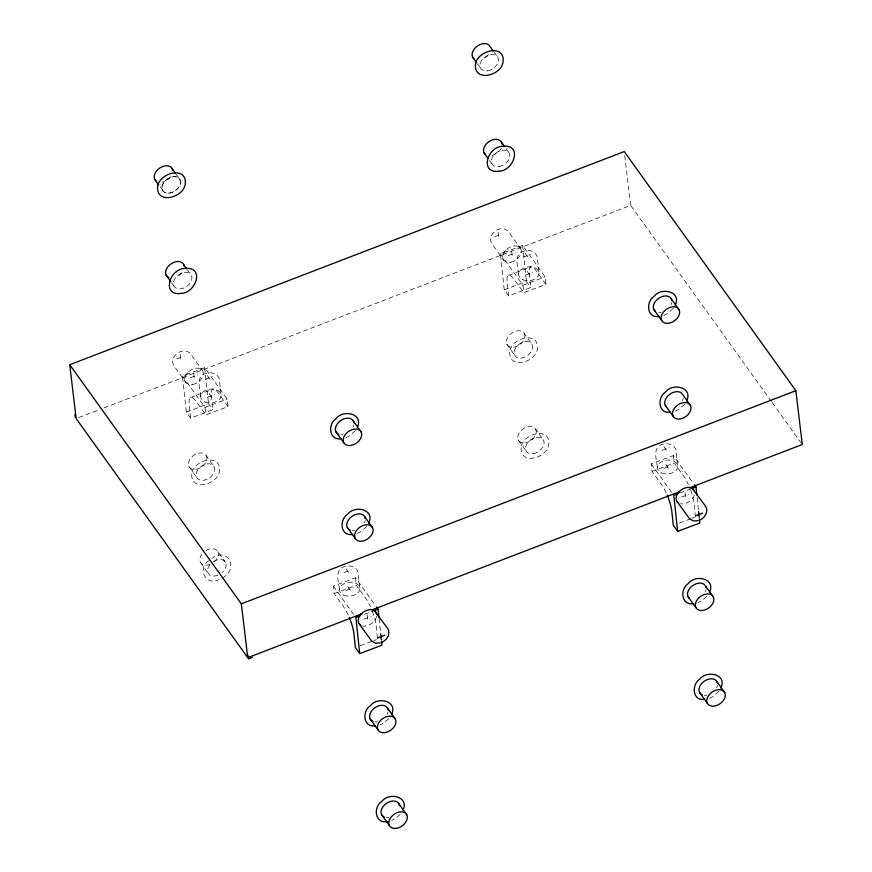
<?xml version="1.0" encoding="UTF-8"?>
<svg xmlns="http://www.w3.org/2000/svg" width="872" height="872" viewBox="0 0 872 872"><rect width="100%" height="100%" fill="white"/><g stroke="black" fill="none" stroke-linecap="round" stroke-linejoin="round"><path stroke-width="0.65" stroke-dasharray="4.36 3.27" d="M190.652 418.113L189.213 404.597A20.492 5.406 69.4 0 1 196.276 401.654L205.814 414.93L228.017 406.581L218.48 393.305A20.492 5.406 69.4 0 0 211.416 396.248L212.855 409.764L190.652 418.113L186.325 412.085L182.477 376.028L186.118 374.731L187.633 372.682M508.583 295.902L507.133 282.386A20.492 5.406 69.4 0 1 514.207 279.432L523.734 292.72L545.937 284.37L536.4 271.083A20.492 5.406 69.4 0 0 529.337 274.037L530.776 287.553L508.583 295.902L504.245 289.864L500.397 253.806L504.049 252.509L505.564 250.471M208.8 560.729C196.734 568.217 205.966 586.649 219.003 579.564M355.373 430.605L349.509 435.891L345.966 437.657M366.796 526.317L360.921 531.604L357.378 533.37M673.304 308.383L667.429 313.68L663.886 315.446M388.727 718.692L383.745 723.03L380.203 724.785M684.716 404.096L678.841 409.393L675.299 411.148M400.139 814.404L395.158 818.732L391.615 820.498M706.658 596.481L701.666 600.808L698.123 602.574M718.953 691.224L713.078 696.521L709.536 698.276M222.349 577.907C238.699 569.907 229.173 546.373 212.005 558.32M78.676 417.601L98.983 409.796M104.062 407.845L630.663 205.4L771.437 401.534M504.049 252.509L522.601 245.457L545.142 276.86L545.937 284.37M186.118 374.731L204.68 367.679L227.21 399.071L228.017 406.581M679.909 493.072L692.259 488.375M364.452 614.357L374.328 610.585M494.762 236.694L502.163 233.914M176.842 358.904L184.243 356.125M508.278 255.529L515.679 252.749M190.358 377.75L197.759 374.96M523.211 257.153L530.612 254.362M205.291 379.364L212.692 376.584M508.54 275.29L530.743 266.941M190.619 397.512L212.823 389.163M525.14 275.181L532.541 272.391M207.209 397.392L214.61 394.613M504.245 289.864L526.448 281.514L530.776 287.553M500.397 253.806L522.938 285.209L545.142 276.86M186.325 412.085L208.528 403.736L212.855 409.764M182.477 376.028L205.018 407.42L227.21 399.071M661.946 450.344L669.336 447.565M344.015 572.566L351.416 569.776M666.143 492.756A20.492 5.406 69.4 0 0 661.597 484.712L652.06 471.425L651.264 463.915L673.467 455.566L693.665 483.709M348.222 614.978A20.492 5.406 69.4 0 0 343.677 606.923L334.14 593.647L333.344 586.126L355.536 577.776L375.745 605.931M652.06 471.425L674.263 463.076L683.801 476.363A20.492 5.406 69.4 0 1 688.346 484.407M663.865 468.373L671.266 465.594M334.14 593.647L356.343 585.297L365.869 598.573A20.492 5.406 69.4 0 1 370.426 606.629M345.944 590.595L353.334 587.804M681.675 497.04L689.076 494.25M363.755 619.251L371.156 616.471M679.473 523.015L690.569 518.84M691.812 518.371L694.276 517.445M360.321 645.694L372.649 641.051M373.881 640.593L376.355 639.667M518.687 246.722L520.126 247.921L508.332 231.505C501.171 223.243 485.737 234.862 492.059 243.931L503.842 260.357M200.767 368.932L202.195 370.142L190.412 353.716C183.24 345.454 167.816 357.073 174.128 366.153L185.921 382.568M772.221 402.635L801.488 443.412M493.955 51.917L497.858 57.356M477.344 63.743L480.461 68.092M506.142 148.72L509.27 153.058M489.53 160.535L491.873 163.794M525.184 253.338L528.65 258.166M663.908 446.54L667.374 451.369M527.102 271.366L530.568 276.195M665.827 464.569L669.293 469.398M651.264 463.915L672.247 493.149M524.29 333.616A10.246 7.052 -35.7 0 1 514.066 347.121A10.246 7.052 -35.7 0 1 508.431 336.211A10.246 7.052 -35.7 0 1 524.29 333.616L532.094 344.484A10.246 7.052 -35.7 0 1 521.99 357.967A10.246 7.052 -35.7 0 1 516.148 347.176A10.246 7.052 -35.7 0 1 532.051 344.396M506.894 344.353L514.698 355.22M535.702 429.318A10.246 7.052 -35.7 0 1 525.478 442.834A10.246 7.052 -35.7 0 1 519.843 431.913A10.246 7.052 -35.7 0 1 535.702 429.318L543.507 440.197M518.306 440.055L526.11 450.922M176.079 174.117L179.97 179.556A10.246 7.052 -35.7 0 1 169.746 193.061A10.246 7.052 -35.7 0 1 163.99 182.259A10.246 7.052 -35.7 0 1 179.883 179.49A10.246 7.052 -35.7 0 1 169.822 193.061A10.246 7.052 -35.7 0 1 164.11 182.139A10.246 7.052 -35.7 0 1 179.97 179.556M160.241 187.022L162.584 190.281M187.447 269.84L191.339 275.28A10.246 7.052 -35.7 0 1 181.234 288.763A10.246 7.052 -35.7 0 1 175.403 277.972A10.246 7.052 -35.7 0 1 191.295 275.192M171.61 282.757L173.953 286.016M207.264 375.56L210.73 380.388M345.988 568.762L349.454 573.591M209.182 393.588L212.648 398.417M347.906 586.791L351.372 591.619M333.344 586.126L353.542 614.28M206.37 455.827A10.246 7.052 -35.7 0 1 196.145 469.343A10.246 7.052 -35.7 0 1 190.51 458.421A10.246 7.052 -35.7 0 1 206.37 455.827L214.163 466.694A10.246 7.052 -35.7 0 1 204.059 480.189A10.246 7.052 -35.7 0 1 198.227 469.398A10.246 7.052 -35.7 0 1 214.12 466.618M188.973 466.564L196.778 477.431M205.836 550.603A10.246 7.052 -35.7 0 1 217.782 551.54L225.586 562.407M200.386 562.277L208.19 573.144M624.723 155.608L630.663 205.4M697.131 497.65L698.418 509.662M695.507 516.987L694.068 503.46A20.492 5.406 69.4 0 0 690.395 489.301M685.054 492.636L685.697 498.653M677.62 465.201L676.018 450.181C674.557 444.262 667.047 442.464 661.935 444.502C651.591 448.077 657.237 461.332 657.499 468.765M673.467 455.566L674.263 463.076M538.885 271.966L537.294 256.946C535.8 251.038 528.279 249.261 523.167 251.321C512.856 254.929 518.546 268.162 518.786 275.596M522.601 245.457L526.448 281.514M522.938 285.209L523.734 292.72M511.657 251.136L512.3 257.142M498.141 232.301L498.784 238.307M379.069 618.531L380.497 631.884M377.445 637.846L376.148 625.671A20.492 5.406 69.4 0 0 372.475 611.512M367.134 614.858L367.777 620.864M359.7 587.423L358.098 572.392C356.637 566.484 349.127 564.685 344.015 566.724C333.671 570.288 339.306 583.553 339.579 590.987M355.536 577.776L356.343 585.297M220.965 394.188L219.363 379.167C217.88 373.249 210.359 371.483 205.247 373.532C194.925 377.14 200.625 390.384 200.865 397.817M204.68 367.679L208.528 403.736M205.018 407.42L205.814 414.93M193.737 373.347L194.38 379.364M180.221 354.512L180.864 360.518M388.04 711.966A10.246 7.052 -35.7 0 1 387.321 714.233M377.456 721.689A10.246 7.052 -35.7 0 1 375.015 721.82M388.868 817.402A10.246 7.052 -35.7 0 1 386.547 817.544M717.384 685.457A10.246 7.052 -35.7 0 1 716.653 687.725M706.789 695.18A10.246 7.052 -35.7 0 1 704.358 695.311M705.971 589.755A10.246 7.052 -35.7 0 1 705.241 592.012M213.52 561.546A10.246 7.052 -35.7 0 1 225.052 561.59A10.246 7.052 -35.7 0 1 222.273 572.479M217.902 575.204A10.246 7.052 -35.7 0 1 208.713 573.95A10.246 7.052 -35.7 0 1 209.716 565.002M365.215 520.551A10.246 7.052 -35.7 0 1 364.496 522.808M354.632 530.274A10.246 7.052 -35.7 0 1 352.19 530.405M217.782 551.54A10.246 7.052 -35.7 0 1 212.332 563.214M209.978 564.38A10.246 7.052 -35.7 0 1 200.887 563.05A10.246 7.052 -35.7 0 1 201.923 554.134M501.215 148.218A10.246 7.052 -35.7 0 1 491.241 155.707M671.734 302.617A10.246 7.052 -35.7 0 1 671.004 304.884M661.02 312.372A10.246 7.052 -35.7 0 1 658.709 312.481M683.147 398.33A10.246 7.052 -35.7 0 1 682.416 400.597M353.803 424.838A10.246 7.052 -35.7 0 1 353.084 427.106M343.219 434.561A10.246 7.052 -35.7 0 1 340.778 434.692M170.64 176.831A10.246 7.052 -35.7 0 1 161.941 182.194M488.527 54.631A10.246 7.052 -35.7 0 1 482.249 59.329M182.008 272.555A10.246 7.052 -35.7 0 1 175.741 277.252M376.628 616.253A10.246 7.052 -35.7 0 1 362.643 625.976M694.297 495.111A10.246 7.052 -35.7 0 1 680.563 503.765M191.731 474.314C190.99 492.168 218.458 484.56 219.472 470.727C221.041 452.503 192.603 460.22 191.731 474.314M509.662 352.092C508.921 369.957 536.378 362.349 537.392 348.506C538.961 330.281 510.523 337.998 509.662 352.092M521.075 447.805C520.333 465.67 547.801 458.051 548.804 444.219C550.374 425.994 521.936 433.711 521.075 447.805M533.402 453.68A10.246 7.052 -35.7 0 0 543.463 440.109A10.246 7.052 -35.7 0 0 527.56 442.889A10.246 7.052 -35.7 0 0 533.402 453.68M499.166 166.552A10.246 7.052 -35.7 0 0 509.226 152.982A10.246 7.052 -35.7 0 0 493.323 155.761A10.246 7.052 -35.7 0 0 499.166 166.552M487.742 70.839A10.246 7.052 -35.7 0 0 497.814 57.269A10.246 7.052 -35.7 0 0 481.911 60.048A10.246 7.052 -35.7 0 0 487.742 70.839M343.775 595.227A10.246 6.921 -6.1 0 0 359.82 589.221A10.246 6.921 -6.1 0 0 345.323 583.15A10.246 6.921 -6.1 0 0 343.775 595.227M510.578 262.265A10.246 7.052 -35.7 0 0 520.639 248.694A10.246 7.052 -35.7 0 0 504.735 251.463A10.246 7.052 -35.7 0 0 510.578 262.265M523.015 279.825A10.246 6.921 -6.1 0 0 539.016 273.775A10.246 6.921 -6.1 0 0 524.486 267.759A10.246 6.921 -6.1 0 0 523.015 279.825M661.695 473.006A10.246 6.921 -6.1 0 0 677.74 467.011A10.246 6.921 -6.1 0 0 663.254 460.939A10.246 6.921 -6.1 0 0 661.695 473.006M192.647 384.476A10.246 7.052 -35.7 0 0 202.707 370.905A10.246 7.052 -35.7 0 0 186.815 373.685A10.246 7.052 -35.7 0 0 192.647 384.476M205.094 402.036A10.246 6.921 -6.1 0 0 221.096 395.986A10.246 6.921 -6.1 0 0 206.555 389.969A10.246 6.921 -6.1 0 0 205.094 402.036"/><path stroke-width="1.31" d="M357.302 427.433C363.973 413.644 343.23 409.088 336.123 418.582C327.643 423.977 328.864 440.752 341.17 438.714M368.714 523.145C375.385 509.357 354.642 504.801 347.536 514.295C339.055 519.69 340.276 536.465 352.582 534.416M391.539 714.56C398.21 700.772 377.478 696.227 370.371 705.71C361.88 711.105 363.101 727.88 375.418 725.842M402.951 810.273C409.633 796.485 388.89 791.929 381.783 801.423C372.66 807.2 375.156 824.629 387.986 821.489M675.222 305.222C681.904 291.422 661.161 286.877 654.054 296.371C645.563 301.767 646.784 318.531 659.101 316.492M686.635 400.924C693.316 387.135 672.574 382.59 665.467 392.084C656.976 397.469 658.197 414.244 670.514 412.205M709.47 592.35C716.141 578.561 695.398 574.005 688.291 583.499C679.8 588.894 681.021 605.669 693.338 603.62M720.882 688.052C727.553 674.263 706.811 669.718 699.704 679.212C691.213 684.596 692.433 701.371 704.75 699.333M361.03 614.193L359.515 616.232L355.874 617.529L359.722 653.586L381.914 645.236L381.489 641.225M678.95 491.972L677.435 494.021L673.794 495.307L677.642 531.364L699.845 523.015L699.409 519.014M382.416 642.064C387.386 639.754 390.994 632.963 387.386 628.069L374.164 610.444M700.336 519.854C705.306 517.543 708.914 510.741 705.306 505.847L692.085 488.222M361.967 613.779L247.757 657.673L76.147 418.571L69.727 364.736L624.243 151.565L795.853 390.678L802.273 444.513L689.349 487.928M69.727 364.736L241.337 603.838L795.853 390.678M372.115 609.877L679.19 491.83M252.324 657.466L248.629 658.883L248.269 655.897M692.259 488.375L695.998 486.958L696.848 494.98M374.328 610.585L378.077 609.179L378.928 617.191M695.202 515.875L702.603 513.096M377.282 638.086L384.672 635.307M499.264 171.163C513.499 171.01 523.255 144.218 502.861 146.213C486.936 146.638 479.426 173.997 498.937 171.185M181.332 293.384C195.579 293.221 205.334 266.44 184.94 268.434C169.015 268.849 161.494 296.218 181.016 293.395M698.221 520.693L693.48 520.955L689.589 518.829L677.239 501.858M380.29 642.904L375.56 643.165L371.668 641.04L359.319 624.08M493.171 50.838L490.053 46.489A10.246 7.052 -35.7 0 0 476.995 46.303A10.246 7.052 -35.7 0 0 473.801 58.664M671.244 298.856L679.048 309.724A10.246 7.052 -35.7 0 1 668.824 323.24A10.246 7.052 -35.7 0 1 663.189 312.318A10.246 7.052 -35.7 0 1 679.048 309.724M472.657 57.214L476.559 62.653M653.858 309.593L661.663 320.46M501.465 142.19L504.583 146.54M690.461 405.436A10.246 7.052 -35.7 0 0 674.601 408.031A10.246 7.052 -35.7 0 0 680.236 418.942A10.246 7.052 -35.7 0 0 690.461 405.436L682.667 394.569A10.246 7.052 -35.7 0 0 669.554 394.427A10.246 7.052 -35.7 0 0 666.481 406.81M665.271 405.306L673.075 416.173M484.069 152.927L487.971 158.366M694.439 484.799L695.998 486.958M677.642 531.364L673.304 525.336L671.865 511.81A20.492 5.406 69.4 0 0 667.2 495.165M705.492 585.984L713.285 596.851A10.246 7.052 -35.7 0 1 703.061 610.367A10.246 7.052 -35.7 0 1 697.426 599.446A10.246 7.052 -35.7 0 1 713.285 596.851M688.095 596.721L695.9 607.588M716.904 681.697L724.697 692.564A10.246 7.052 -35.7 0 1 714.473 706.069A10.246 7.052 -35.7 0 1 708.838 695.158A10.246 7.052 -35.7 0 1 724.697 692.564M699.508 692.433L707.312 703.301M172.176 168.688L175.294 173.027M353.324 421.078L361.128 431.945A10.246 7.052 -35.7 0 1 350.904 445.45A10.246 7.052 -35.7 0 1 345.268 434.539A10.246 7.052 -35.7 0 1 361.128 431.945M154.78 179.414L158.682 184.853M335.938 431.803L343.732 442.682M183.545 264.412L186.663 268.761M364.736 516.78L372.54 527.647A10.246 7.052 -35.7 0 1 362.316 541.163A10.246 7.052 -35.7 0 1 356.681 530.241A10.246 7.052 -35.7 0 1 372.54 527.647M347.35 527.516L355.144 538.384M166.149 275.149L170.836 281.667M376.519 607.01L378.077 609.179M359.722 653.586L355.384 647.547L353.945 634.02A20.492 5.406 69.4 0 0 349.28 617.387M387.56 708.206L395.365 719.073A10.246 7.052 -35.7 0 1 385.141 732.578A10.246 7.052 -35.7 0 1 379.505 721.667A10.246 7.052 -35.7 0 1 395.365 719.073M370.175 718.942L377.968 729.809M398.973 803.908L406.777 814.786A10.246 7.052 -35.7 0 1 396.553 828.291A10.246 7.052 -35.7 0 1 390.918 817.369A10.246 7.052 -35.7 0 1 406.777 814.786M381.587 814.644L389.381 825.512M241.337 603.838L247.757 657.673M74.916 414.374L75.275 417.361M698.581 511.483L699.224 517.488M380.661 633.693L381.293 639.699M373.063 721.406A10.246 7.052 -35.7 0 1 374.459 708.064A10.246 7.052 -35.7 0 1 388.105 710.015M384.476 817.119A10.246 7.052 -35.7 0 1 385.871 803.777A10.246 7.052 -35.7 0 1 399.518 805.728M702.396 694.897A10.246 7.052 -35.7 0 1 703.791 681.555A10.246 7.052 -35.7 0 1 717.449 683.506M689.305 598.236A10.246 7.052 -35.7 0 1 693.48 585.09A10.246 7.052 -35.7 0 1 706.037 587.804M350.228 529.991A10.246 7.052 -35.7 0 1 351.623 516.638A10.246 7.052 -35.7 0 1 365.281 518.6M485.214 154.377A10.246 7.052 -35.7 0 1 489.519 141.264A10.246 7.052 -35.7 0 1 502.01 144.011M655.068 311.097A10.246 7.052 -35.7 0 1 659.243 297.962A10.246 7.052 -35.7 0 1 671.8 300.677M338.816 434.278A10.246 7.052 -35.7 0 1 340.211 420.936A10.246 7.052 -35.7 0 1 353.868 422.887M155.914 180.864A10.246 7.052 -35.7 0 1 160.219 167.751A10.246 7.052 -35.7 0 1 172.721 170.498M168.939 277.579A10.246 7.052 -35.7 0 1 170.487 264.227A10.246 7.052 -35.7 0 1 184.09 266.222M360.746 625.279A10.246 7.052 -35.7 0 1 363.526 612.002A10.246 7.052 -35.7 0 1 376.682 614.204M678.678 503.068A10.246 7.052 -35.7 0 1 680.912 490.173A10.246 7.052 -35.7 0 1 694.395 491.056M157.538 187.164C156.797 205.029 184.265 197.41 185.278 183.578C186.848 165.353 158.41 173.07 157.538 187.164M475.425 64.964C474.684 82.829 502.141 75.221 503.155 61.378C504.725 43.153 476.286 50.87 475.425 64.964"/></g></svg>
